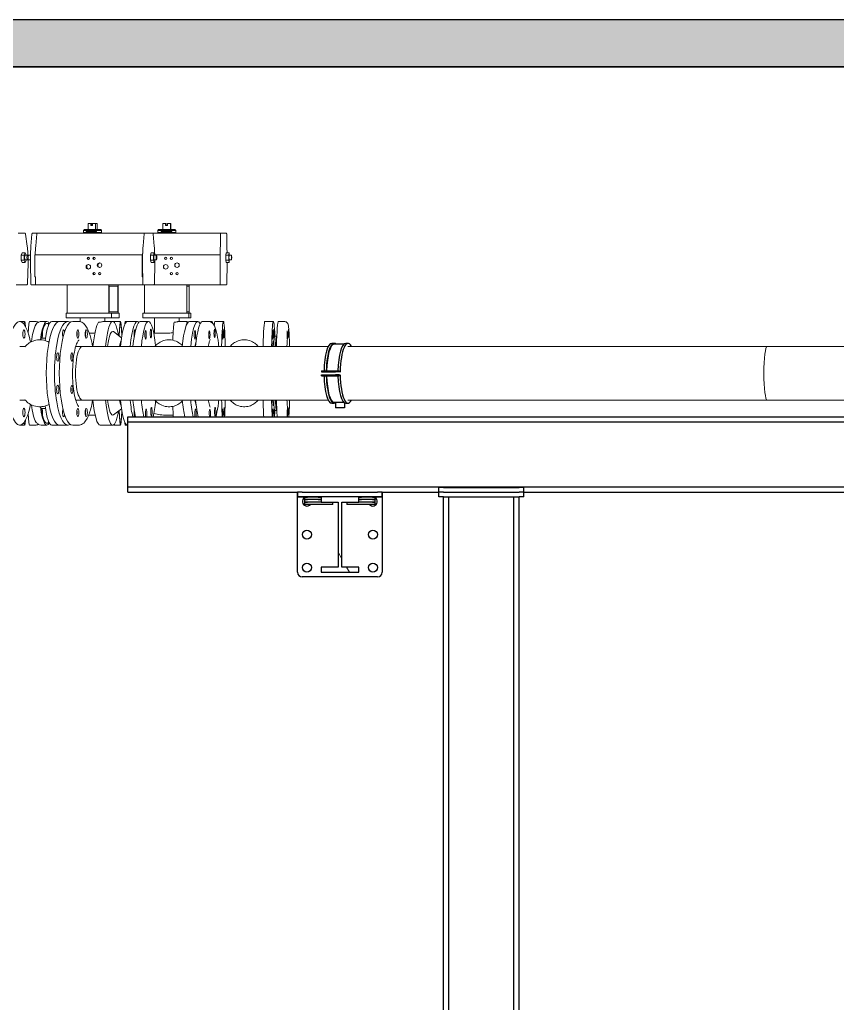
# Model space of a CAD drawing. Header units: millimetres. Extents: x 0 to 157650, y 0 to 89100.
# Drawn here: x 104693 to 109895, y 15171 to 21430 of the extents above; entities that cross this region are included whole.
import ezdxf

# ---------------------------------------------------------------- set-up
doc = ezdxf.new("R2010")
doc.units = ezdxf.units.MM
doc.header["$LTSCALE"] = 150
doc.layers.add('Hatch', color=7, linetype='Continuous', lineweight=18)
doc.layers.add('Visible', color=7, linetype='Continuous', lineweight=25)
doc.layers.add('P_Biomass (BM)', color=150, linetype='Continuous', lineweight=18, true_color=0x007fff)

msp = doc.modelspace()

# ---------------------------------------------------------------- hatches: boundary and pattern name
at = {"layer": 'Hatch'}
h = msp.add_hatch(dxfattribs=at)
h.set_pattern_fill('AR-CONC', color=256, scale=80.749152, angle=135.00021, style=0)
h.set_pattern_definition([(185.0002, (0, 0), (-373.7144, 445.3722), [60.5619, -666.1805]), (130.0002, (0, 0), (-350.2622, -508.7146), [48.4495, -532.9444]), (235.45165, (-31.14, 37.1), (-723.9767, -63.3424), [51.4697, -566.1663]), (181.1844, (-114.2, -114.2), (-514.8703, 703.883), [90.843, -999.271]), (231.63585, (-157.1, -55.5), (-1089.8807, -22.533), [77.2045, -849.25]), (126.1844, (-114.2, -114.2), (-1089.8806, -22.533), [72.674, -799.4166]), (156.0002, (-142.75, -28.55), (-110.9373, 570.7116), [60.5619, -666.1805]), (101.0002, (-142.75, -28.55), (-552.976, -275.1213), [48.4495, -532.9444]), (206.45166, (-152, 19), (-663.9133, 295.5903), [51.4697, -566.1663]), (172.50021, (0, 0), (-197.01904, -183.1343), [0, -526.4845, 0, -541.0193, 0, -534.9631]), (142.5002, (0, 0), (-375.41017, -74.9955), [0, -308.4618, 0, -514.3721, 0, -203.8916]), (102.50021, (127.33, -127.33), (-291.9261, 317.68076), [0, -201.8729, 0, -629.8434, 0, -835.7537]), (92.5002, (184.43, -184.43), (-390.1485, 275.8296), [0, -262.4347, 0, -418.2806, 0, -593.5063])])
h.paths.add_polyline_path([(99486.5, 21130), (125754.6, 21130), (125964.4, 21130), (125974.2, 21130), (125974.2, 21430), (125306.1, 21430), (125189.4, 21430), (100271.3, 21430), (100154.6, 21430), (99486.5, 21430)])
h = msp.add_hatch(dxfattribs=at)
h.set_pattern_fill('ANSI31', color=256, scale=3810, angle=75.00018, style=0)
h.set_pattern_definition([(120.0002, (0, 0), (-412.4439, -238.1263), [])])
h.paths.add_polyline_path([(106718.4, 17947), (106610.4, 17947), (106610.4, 17914), (106850.4, 17914), (106850.4, 17947), (106742.4, 17947), (106742.4, 18361), (106850.4, 18361), (106850.4, 18394), (106610.4, 18394), (106610.4, 18361), (106718.4, 18361)])

# ---------------------------------------------------------------- linework, layer by layer
at = {"layer": 'P_Biomass (BM)'}
for p, q in [((105105.1, 20095), (105099.1, 20089)), ((105105.1, 20095), (105122.3, 20095)), ((105123.1, 20095), (105122.3, 20095)), ((105160.5, 20095), (105123.1, 20095)), ((105144.9, 20132.5), (105128.5, 20132.5)), ((105128.5, 20132.5), (105128.5, 20095)), ((105144.9, 20132.5), (105149.8, 20132.5)), ((105144.9, 20120.5), (105144.9, 20132.5)), ((105144.9, 20120.5), (105156.8, 20120.5)), ((105149.8, 20120.5), (105149.8, 20132.5)), ((105149.8, 20132.5), (105152, 20132.5)), ((105152, 20132.5), (105152, 20120.5)), ((105152, 20132.5), (105156.8, 20132.5)), ((105156.8, 20132.5), (105156.8, 20120.5)), ((105175.9, 20132.5), (105156.8, 20132.5)), ((105177.3, 20095), (105160.5, 20095)), ((105175.9, 20095), (105175.9, 20132.5)), ((105175.9, 20132.5), (105185.2, 20132.5)), ((105177.3, 20095), (105208.6, 20095)), ((105185.2, 20132.5), (105185.2, 20095)), ((105208.6, 20095), (105214.6, 20089)), ((105577.3, 20095), (105571.3, 20089)), ((105577.3, 20095), (105599.5, 20095)), ((105606.3, 20095), (105599.5, 20095)), ((105621.6, 20132.5), (105603.9, 20132.5)), ((105603.9, 20132.5), (105603.9, 20095)), ((105644.2, 20095), (105606.3, 20095)), ((105621.6, 20132.5), (105622.8, 20132.5)), ((105621.6, 20120.5), (105621.6, 20132.5)), ((105621.6, 20120.5), (105633.6, 20120.5)), ((105622.8, 20120.5), (105622.8, 20132.5)), ((105622.8, 20132.5), (105623.4, 20132.5)), ((105623.4, 20132.5), (105623.4, 20120.5)), ((105623.4, 20132.5), (105624.6, 20132.5)), ((105624.6, 20132.5), (105624.6, 20120.5)), ((105633.6, 20132.5), (105633.6, 20120.5)), ((105651.9, 20132.5), (105633.6, 20132.5)), ((105655.1, 20095), (105644.2, 20095)), ((105651.9, 20095), (105651.9, 20132.5)), ((105651.9, 20132.5), (105654.3, 20132.5)), ((105654.3, 20132.5), (105654.3, 20095)), ((105655.1, 20095), (105680.8, 20095)), ((105680.8, 20095), (105686.8, 20089)), ((104723.9, 20072.5), (104683.8, 20072.5)), ((104740.8, 19988.6), (104730.5, 20065.7)), ((104764.5, 19988.3), (104770.9, 20065.4)), ((104802.8, 20072.5), (104777.3, 20072.5)), ((104795, 19990.5), (104801.5, 20067.6)), ((104795, 19990.5), (104801.5, 20067.6)), ((105486, 20072.5), (104802.8, 20072.5)), ((105099.1, 20075.5), (105099.1, 20089)), ((105116.4, 20089), (105099.1, 20089)), ((105214.6, 20075.5), (105099.1, 20075.5)), ((105116.4, 20089), (105117.1, 20089)), ((105116.4, 20081.5), (105116.4, 20089)), ((105117.1, 20081.5), (105116.4, 20081.5)), ((105122.1, 20089), (105117.1, 20089)), ((105122.1, 20081.5), (105117.1, 20081.5)), ((105122.1, 20089), (105159.6, 20089)), ((105159.6, 20081.5), (105122.1, 20081.5)), ((105166.2, 20089), (105159.6, 20089)), ((105166.2, 20081.5), (105159.6, 20081.5)), ((105166.2, 20089), (105182.1, 20089)), ((105182.1, 20081.5), (105166.2, 20081.5)), ((105214.6, 20089), (105182.1, 20089)), ((105182.1, 20089), (105182.1, 20081.5)), ((105214.6, 20075.5), (105214.6, 20089)), ((105484.7, 20067.6), (105478.3, 19990.5)), ((105484.7, 20067.6), (105478.3, 19990.5)), ((105486, 20072.5), (105511.5, 20072.5)), ((105536.4, 20072.5), (105511.5, 20072.5)), ((105971.8, 20072.5), (105536.4, 20072.5)), ((105549.2, 19988.3), (105542.8, 20065.4)), ((105571.3, 20075.5), (105571.3, 20089)), ((105593.9, 20089), (105571.3, 20089)), ((105686.8, 20075.5), (105571.3, 20075.5)), ((105593.9, 20089), (105600.3, 20089)), ((105593.9, 20081.5), (105593.9, 20089)), ((105600.3, 20081.5), (105593.9, 20081.5)), ((105606, 20089), (105600.3, 20089)), ((105606, 20081.5), (105600.3, 20081.5)), ((105606, 20089), (105644, 20089)), ((105644, 20081.5), (105606, 20081.5)), ((105650.1, 20089), (105644, 20089)), ((105650.1, 20081.5), (105644, 20081.5)), ((105650.1, 20089), (105660.4, 20089)), ((105660.4, 20081.5), (105650.1, 20081.5)), ((105686.8, 20089), (105660.4, 20089)), ((105660.4, 20089), (105660.4, 20081.5)), ((105686.8, 20075.5), (105686.8, 20089)), ((105971.5, 20067.6), (105969.9, 19990.5)), ((105971.5, 20067.6), (105969.9, 19990.5)), ((105971.8, 20072.5), (105997.6, 20072.5)), ((106003.9, 20072.5), (105997.6, 20072.5)), ((106011.7, 19987.9), (106010.1, 20065)), ((104702.9, 19931), (104709.6, 19946.1)), ((104702.9, 19900.8), (104702.9, 19931)), ((104702.9, 19931), (104720.8, 19931)), ((104709.6, 19946.1), (104727.6, 19946.1)), ((104727.6, 19946.1), (104720.8, 19931)), ((104720.8, 19931), (104720.8, 19900.8)), ((104734.4, 19931), (104727.6, 19946.1)), ((104727.6, 19930.9), (104743, 19930.9)), ((104734.4, 19930.9), (104734.4, 19931)), ((104749.8, 19930.9), (104761.3, 19930.9)), ((104761.4, 19931.5), (104761.3, 19931)), ((104761.4, 19931), (104761.3, 19931)), ((104761.3, 19931), (104761.3, 19926.1)), ((104788.5, 19926), (104788.5, 19802)), ((104791.9, 19933.4), (104789.4, 19932)), ((104791.9, 19933.4), (105475.2, 19933.4)), ((105471.8, 19926), (105471.8, 19802)), ((105475.2, 19933.4), (105472.7, 19932)), ((105525.6, 19931), (105529.9, 19946.1)), ((105525.6, 19900.8), (105525.6, 19931)), ((105525.6, 19931), (105544, 19931)), ((105529.9, 19946.1), (105548.2, 19946.1)), ((105548.2, 19946.1), (105544, 19931)), ((105544, 19931), (105544, 19900.8)), ((105552.4, 19931), (105548.2, 19946.1)), ((105548.2, 19930.9), (105563.9, 19930.9)), ((105552.3, 19933.4), (105969.1, 19933.4)), ((105552.4, 19930.9), (105552.4, 19931)), ((105968.2, 19926), (105968.2, 19802)), ((105969.1, 19933.4), (105968.4, 19932)), ((106005.7, 19931), (106006.8, 19946.1)), ((106005.7, 19900.8), (106005.7, 19931)), ((106005.7, 19931), (106024.3, 19931)), ((106006.8, 19946.1), (106025.4, 19946.1)), ((106025.4, 19946.1), (106024.3, 19931)), ((106024.3, 19931), (106024.3, 19900.8)), ((106026.4, 19931), (106025.4, 19946.1)), ((106025.4, 19930.9), (106041.2, 19930.9)), ((106026.4, 19930.9), (106026.4, 19931)), ((104709.6, 19885.8), (104702.9, 19900.8)), ((104702.9, 19900.8), (104720.8, 19900.8)), ((104709.6, 19885.8), (104727.6, 19885.8)), ((104720.8, 19900.8), (104727.6, 19885.8)), ((104727.6, 19900.9), (104743, 19900.9)), ((104727.6, 19885.8), (104734.4, 19900.8)), ((104734.4, 19900.8), (104734.4, 19900.9)), ((104743.2, 19751.1), (104746.3, 19880.5)), ((104749.8, 19900.9), (104760.9, 19900.9)), ((104763, 19751.2), (104761.1, 19880.6)), ((105474.8, 19880.1), (105476.8, 19750.7)), ((105529.9, 19885.8), (105525.6, 19900.8)), ((105525.6, 19900.8), (105544, 19900.8)), ((105529.9, 19885.8), (105548.2, 19885.8)), ((105544, 19900.8), (105548.2, 19885.8)), ((105548.2, 19900.9), (105563.9, 19900.9)), ((105548.2, 19885.8), (105552.4, 19900.8)), ((105550.7, 19751.2), (105552.6, 19880.6)), ((105552.4, 19900.8), (105552.4, 19900.9)), ((105969, 19880.1), (105969.5, 19750.7)), ((106006.8, 19885.8), (106005.7, 19900.8)), ((106005.7, 19900.8), (106024.3, 19900.8)), ((106006.8, 19885.8), (106025.4, 19885.8)), ((106012.1, 19751.2), (106012.5, 19880.6)), ((106024.3, 19900.8), (106025.4, 19885.8)), ((106025.4, 19900.9), (106041.2, 19900.9)), ((106025.4, 19885.8), (106026.4, 19900.8)), ((106026.4, 19900.8), (106026.4, 19900.9)), ((104789.4, 19796), (104792, 19794.6)), ((104793.5, 19750.7), (104792.9, 19789.2)), ((104793.5, 19750.7), (104792.9, 19789.2)), ((105472.7, 19796), (105475.3, 19794.6)), ((105476.2, 19789.2), (105476.8, 19750.7)), ((105968.4, 19796), (105969.1, 19794.6)), ((105969.3, 19789.2), (105969.5, 19750.7)), ((104671.3, 19742.5), (104736.4, 19742.5)), ((104794.9, 19742.5), (104769.5, 19742.5)), ((104794.9, 19742.5), (104994.5, 19742.5)), ((104994.5, 19742.5), (104994.5, 19562.5)), ((105260.9, 19742.5), (104994.5, 19742.5)), ((105269.8, 19742.5), (105260.9, 19742.5)), ((105260.9, 19742.5), (105260.9, 19562.5)), ((105262.4, 19571.5), (105262.4, 19733.5)), ((105262.4, 19733.5), (105317.7, 19733.5)), ((105269.8, 19742.5), (105478.2, 19742.5)), ((105317.7, 19733.5), (105317.7, 19571.5)), ((105319.2, 19742.5), (105319.2, 19562.5)), ((105478.2, 19742.5), (105503.7, 19742.5)), ((105486.8, 19742.5), (105486.8, 19562.5)), ((105503.7, 19742.5), (105544.2, 19742.5)), ((105756.6, 19742.5), (105544.2, 19742.5)), ((105758.8, 19742.5), (105756.6, 19742.5)), ((105756.6, 19742.5), (105756.6, 19562.5)), ((105756.9, 19571.5), (105756.9, 19733.5)), ((105756.9, 19733.5), (105771, 19733.5)), ((105758.8, 19742.5), (105969.8, 19742.5)), ((105771, 19733.5), (105771, 19571.5)), ((105771.4, 19742.5), (105771.4, 19562.5)), ((105969.8, 19742.5), (105995.6, 19742.5)), ((105995.6, 19742.5), (106005.9, 19742.5)), ((104994.5, 19562.5), (104988, 19562.5)), ((104988, 19562.5), (104988, 19532.5)), ((104988, 19532.5), (105278.1, 19532.5)), ((105260.9, 19562.5), (104994.5, 19562.5)), ((105078.9, 19532.5), (105078.9, 19508.3)), ((105234.9, 19532.5), (105234.9, 19510)), ((105266.3, 19562.5), (105260.9, 19562.5)), ((105317.7, 19571.5), (105262.4, 19571.5)), ((105278.1, 19562.5), (105266.3, 19562.5)), ((105278.1, 19562.5), (105325.7, 19562.5)), ((105278.1, 19532.5), (105278.1, 19562.5)), ((105278.1, 19532.5), (105325.7, 19532.5)), ((105325.7, 19562.5), (105325.7, 19532.5)), ((105486.8, 19562.5), (105476.2, 19562.5)), ((105476.2, 19562.5), (105476.2, 19532.5)), ((105476.2, 19532.5), (105769.9, 19532.5)), ((105756.6, 19562.5), (105486.8, 19562.5)), ((105551.1, 19532.5), (105551.1, 19435.4)), ((105707.1, 19532.5), (105707.1, 19510)), ((105757.9, 19562.5), (105756.6, 19562.5)), ((105771, 19571.5), (105756.9, 19571.5)), ((105769.9, 19562.5), (105757.9, 19562.5)), ((105769.9, 19562.5), (105782, 19562.5)), ((105769.9, 19532.5), (105769.9, 19562.5)), ((105769.9, 19532.5), (105782, 19532.5)), ((105782, 19562.5), (105782, 19532.5)), ((104724.6, 19510), (104693, 19510)), ((104756.1, 19510), (104793.5, 19510)), ((104866, 19510), (104829, 19510)), ((104947.9, 19510), (104897.1, 19510)), ((104947.9, 19510), (105000.1, 19510)), ((105030.5, 19510), (105066.7, 19510)), ((105284.9, 19510), (105233.8, 19510)), ((105334.6, 19510), (105297.1, 19510)), ((105379.6, 19510), (105366.1, 19510)), ((105441.8, 19510), (105379.6, 19510)), ((105459.6, 19510), (105512.8, 19510)), ((105758.7, 19510), (105707, 19510)), ((105773.4, 19510), (105826.7, 19510)), ((105857.7, 19510), (105854.6, 19510)), ((105857.7, 19510), (105894.7, 19510)), ((105917.6, 19510), (105894.7, 19510)), ((105935.6, 19510), (105989.5, 19510)), ((106253.3, 19510), (106307.3, 19510)), ((106338.7, 19510), (106376.2, 19510)), ((104857.1, 19403.5), (104829.4, 19403.5)), ((105136.1, 19435.4), (105144.2, 19435.4)), ((105340.8, 19406.3), (105290.2, 19445)), ((105551.1, 19435.4), (105625.9, 19435.4)), ((106316.3, 19417), (106326.7, 19417)), ((104693, 19351.5), (104729, 19351.5)), ((105049.7, 19351.5), (105092.8, 19351.5)), ((105049.7, 19351.5), (106657.4, 19351.5)), ((106307.3, 19385.5), (106311.4, 19385.5)), ((106781.8, 19351.5), (109450.2, 19351.5)), ((109450.2, 19351.5), (110315.4, 19351.5)), ((104693, 19008.6), (104729, 19008.6)), ((105049.7, 19008.6), (105092.8, 19008.6)), ((105049.7, 19008.6), (106657.4, 19008.6)), ((106307.3, 18974.5), (106311.4, 18974.5)), ((106781.8, 19008.6), (109450.2, 19008.6)), ((109450.2, 19008.6), (110315.4, 19008.6)), ((104857.1, 18956.5), (104829.4, 18956.5)), ((105173.6, 18913), (105156.9, 18913)), ((105340.8, 18953.8), (105290.2, 18915)), ((105669.8, 18913), (105629.1, 18913)), ((106316.3, 18943), (106326.7, 18943)), ((104724.6, 18850), (104693, 18850)), ((104756.1, 18850), (104793.5, 18850)), ((104866, 18850), (104829, 18850)), ((104947.9, 18850), (104897.1, 18850)), ((104947.9, 18850), (105000.1, 18850)), ((105030.5, 18850), (105066.7, 18850)), ((105284.9, 18850), (105205, 18850)), ((105334.6, 18850), (105297.1, 18850)), ((105379.6, 18850), (105366.1, 18850)), ((105380.4, 18850), (105379.6, 18850))]:
    msp.add_line(p, q, dxfattribs=at)
for centre, start, end in [((105156.9, 19180), 111.67638, 112.00944), ((105629.1, 19180), 106.98581, 107.92233), ((105156.9, 19180), 247.99056, 248.32362), ((105156.9, 19180), 264.69645, 270), ((105629.1, 19180), 252.07767, 270)]:
    msp.add_arc(centre, 267, start, end, dxfattribs=at)
for centre, major_axis, ratio, start_param, end_param in [((104802.8, 20063.5), (0, 9), 0.161803, 0, 1.095421), ((104802.8, 20063.5), (0, 9), 0.161803, 0, 1.095421), ((105486, 20063.5), (0, 9), 0.161803, 0, 1.095421), ((105486, 20063.5), (0, 9), 0.161803, 0, 1.095421), ((105971.8, 20063.5), (0, 9), 0.041196, 0, 1.095421), ((105971.8, 20063.5), (0, 9), 0.041196, 0, 1.095421), ((104823.9, 19898.5), (0, 201), 0.161803, 1.095421, 1.396578), ((104823.9, 19898.5), (0, 201), 0.161803, 1.095421, 1.396578), ((105507.2, 19898.5), (0, -201), 0.161803, 4.237013, 4.804108), ((105507.2, 19898.5), (0, -201), 0.161803, 4.237013, 4.538171), ((105977.2, 19898.5), (0, -201), 0.041196, 4.237013, 4.804108), ((105977.2, 19898.5), (0, -201), 0.041196, 4.237013, 4.538171), ((104727.6, 19915.9), (0, -15), 0.259957, 3.141593, 6.283185), ((104749.8, 19915.9), (0, 15), 0.161803, 0, 3.141593), ((104789.5, 19926), (0, 6), 0.161803, 0.087266, 1.570796), ((105134, 19910.8), (0, -7.5), 0.986823, 3.407041, 6.017737), ((105169.6, 19910.8), (0, -7.5), 0.986823, 3.407041, 6.017737), ((105472.8, 19926), (0, 6), 0.161803, 0.087266, 1.570796), ((105548.2, 19915.9), (0, -15), 0.161803, 3.141593, 6.283185), ((105623.3, 19910.8), (0, -7.5), 0.999151, 3.207611, 6.217167), ((105659.3, 19910.8), (0, -7.5), 0.999151, 3.207611, 6.217167), ((105968.4, 19926), (0, 6), 0.041196, 0.087266, 1.570796), ((106025.4, 19915.9), (0, -15), 0.041196, 3.141593, 6.283185), ((105134, 19857.7), (0, -14.6), 0.986823, 3.276843, 6.147935), ((105205.1, 19867.9), (0, -14.6), 0.986823, 3.276843, 6.147935), ((105623.3, 19857.7), (0, -14.6), 0.999151, 3.175506, 6.249271), ((105695.2, 19867.9), (0, -14.6), 0.999151, 3.175506, 6.249271), ((104789.5, 19802), (0, -6), 0.161803, 4.712389, 6.195919), ((104792, 19788.6), (0, 6), 0.161803, 4.804108, 6.195919), ((105169.6, 19814.8), (0, -7.5), 0.986823, 3.407041, 6.017737), ((105205.1, 19814.8), (0, -7.5), 0.986823, 3.407041, 6.017737), ((105472.8, 19802), (0, -6), 0.161803, 4.712389, 6.195919), ((105475.2, 19788.6), (0, 6), 0.161803, 4.804108, 6.195919), ((105659.3, 19814.8), (0, -7.5), 0.999151, 3.207611, 6.217167), ((105695.2, 19814.8), (0, -7.5), 0.999151, 3.207611, 6.217167), ((105968.4, 19802), (0, -6), 0.041196, 4.712389, 6.195919), ((105969.1, 19788.6), (0, 6), 0.041196, 4.804108, 6.195919), ((104794.9, 19751.5), (0, -9), 0.161803, 4.804108, 6.283185), ((104794.9, 19751.5), (0, -9), 0.161803, 4.804108, 6.283185), ((105478.2, 19751.5), (0, -9), 0.161803, 4.804108, 6.283185), ((105478.2, 19751.5), (0, -9), 0.161803, 4.804108, 6.283185), ((105969.8, 19751.5), (0, -9), 0.041196, 4.804108, 6.283185), ((105969.8, 19751.5), (0, -9), 0.041196, 4.804108, 6.283185), ((104693, 19180), (0, 330), 0.259957, 5.354699, 10.353265), ((104866, 19180), (0, 330), 0.161803, 5.987825, 7.152734), ((105000.1, 19180), (0, 330), 0.259957, 6.104959, 9.603005), ((105334.6, 19180), (0, 330), 0.041196, 5.545897, 7.047612), ((105441.8, 19180), (0, 330), 0.161803, 6.116074, 7.307663), ((105826.7, 19180), (0, 330), 0.161803, 5.987825, 7.307663), ((104724.6, 19180), (0, 330), 0.041196, 5.829882, 6.606934), ((104756.1, 19180), (0, 330), 0.041196, 0, 0.687771), ((104866, 19180), (0, 318), 0.161803, 6.042438, 7.120966), ((104897.1, 19180), (0, 330), 0.161803, 0, 0.889834), ((104947.9, 19180), (0, 330), 0.259957, 0, 3.141593), ((105030.5, 19180), (0, 330), 0.259957, 0, 3.141593), ((105205, 19180), (0, 330), 0.161803, 0.185575, 1.024477), ((105284.9, 19180), (0, 330), 0.161803, 5.531708, 7.307663), ((105334.6, 19180), (0, 318), 0.041196, 5.572117, 7.009963), ((105379.6, 19180), (0, 330), 0.161803, 0, 1.024477), ((105366.1, 19180), (0, 330), 0.041196, 0, 0.347739), ((105459.6, 19180), (0, 330), 0.161803, 0, 1.024477), ((105512.8, 19180), (0, 330), 0.161803, 5.27504, 7.307663), ((105677.8, 19180), (0, 330), 0.041196, 0.185575, 0.879288), ((105773.4, 19180), (0, 330), 0.161803, 0, 1.024477), ((105758.7, 19180), (0, 330), 0.041196, 6.062884, 6.659837), ((105857.7, 19180), (0, 330), 0.161803, 0, 1.024477), ((105854.6, 19180), (0, 330), 0.041196, 0, 0.07781), ((105917.6, 19180), (0, 330), 0.041196, 6.004152, 6.486972), ((105935.6, 19180), (0, 330), 0.041196, 0, 0.398754), ((105989.5, 19180), (0, 330), 0.041196, 5.258708, 7.307663), ((106253.3, 19180), (0, 330), 0.041196, 0, 1.024477), ((106307.3, 19180), (0, 330), 0.041196, 5.513575, 7.307663), ((106338.7, 19180), (0, 330), 0.041196, 0, 1.024477), ((104833.9, 19429.5), (0, -26.2), 0.161803, 5.457659, 6.131218), ((104833.9, 19429.5), (0, -26.2), 0.161803, 0.151967, 2.170178), ((104973.2, 19429.5), (0, 27), 0.259957, 5.290748, 8.722625), ((105000.1, 19180), (0, 330), 0.259957, 5.540989, 5.570094), ((105051.4, 19429.5), (0, 26.2), 0.259957, 4.155752, 5.269026), ((105105.1, 19429.5), (0, 26.2), 0.259957, 4.155752, 5.269026), ((105284.9, 19180), (0, 267), 0.161803, 6.159901, 7.156702), ((105425.1, 19429.5), (0, 27), 0.161803, 5.44948, 8.530871), ((106316.3, 19180), (0, 237), 0.041196, 0, 0.762056), ((106326.7, 19180), (0, 237), 0.041196, 6.049286, 7.045242), ((105092.8, 19180), (0, 171.5), 0.259957, 0, 3.141593), ((105350, 19180), (0, 217.5), 0.161803, 0.361058, 0.662794), ((105826.7, 19180), (0, -205.5), 0.161803, 3.647158, 3.725515), ((105835.5, 19180), (0, -237), 0.161803, 3.689825, 3.903649), ((106307.3, 19180), (0, 205.5), 0.041196, 0, 0.583923), ((109450.2, 19180), (0, -171.5), 0.132252, 3.141593, 6.283185), ((105013.4, 19283.3), (0, 26.2), 0.259957, 4.155752, 5.269026), ((105013.4, 19076.7), (0, 26.2), 0.259957, 4.155752, 5.269026), ((104866, 19180), (0, -330), 0.161803, 5.413637, 6.578546), ((104866, 19180), (0, -318), 0.161803, 5.445405, 6.523932), ((104897.1, 19180), (0, -330), 0.161803, 5.393352, 6.283185), ((105205, 19180), (0, -330), 0.161803, 5.258708, 6.283185), ((105284.9, 19180), (0, -330), 0.161803, 5.258708, 7.034663), ((105284.9, 19180), (0, -267), 0.161803, 5.409669, 6.40647), ((105350, 19180), (0, -217.5), 0.161803, 5.620391, 5.922127), ((105379.6, 19180), (0, -330), 0.161803, 5.258708, 6.283185), ((105441.8, 19180), (0, 330), 0.161803, 2.117115, 2.561412), ((105459.6, 19180), (0, -330), 0.161803, 5.258708, 5.703005), ((105512.8, 19180), (0, -330), 0.161803, 5.258708, 5.703005), ((105512.8, 19180), (0, 330), 0.161803, 3.721773, 4.149738), ((105677.8, 19180), (0, 330), 0.041196, 2.262304, 2.561412), ((105773.4, 19180), (0, -330), 0.161803, 5.258708, 5.703005), ((105826.7, 19180), (0, -330), 0.161803, 5.258708, 5.703005), ((105826.7, 19180), (0, -205.5), 0.161803, 5.699263, 5.77762), ((105835.5, 19180), (0, -237), 0.161803, 5.521129, 5.734953), ((105857.7, 19180), (0, -330), 0.161803, 5.258708, 5.703005), ((105989.5, 19180), (0, -330), 0.041196, 5.258708, 5.703005), ((105989.5, 19180), (0, 330), 0.041196, 3.721773, 4.16607), ((106253.3, 19180), (0, -330), 0.041196, 5.258708, 5.703005), ((106307.3, 19180), (0, -330), 0.041196, 5.258708, 5.703005), ((106307.3, 19180), (0, -205.5), 0.041196, 5.699263, 6.283185), ((106316.3, 19180), (0, -237), 0.041196, 5.521129, 6.283185), ((106326.7, 19180), (0, -237), 0.041196, 5.521129, 6.517085), ((106338.7, 19180), (0, -330), 0.041196, 5.258708, 5.703005), ((104756.1, 19180), (0, -330), 0.041196, 5.595414, 6.283185), ((104833.9, 18930.6), (0, 26.2), 0.161803, 0.151967, 0.825526), ((104833.9, 18930.6), (0, 26.2), 0.161803, 4.113007, 6.131218), ((104973.2, 18930.6), (0, -27), 0.259957, 3.843745, 7.275623), ((105000.1, 19180), (0, 330), 0.259957, 3.854684, 3.883789), ((105051.4, 18930.6), (0, 26.2), 0.259957, 4.155752, 5.269026), ((105105.1, 18930.6), (0, 26.2), 0.259957, 4.155752, 5.269026), ((105334.6, 19180), (0, -330), 0.041196, 5.518758, 7.020474), ((105334.6, 19180), (0, -318), 0.041196, 5.556408, 6.994254), ((105425.1, 18930.6), (0, -27), 0.161803, 4.0355, 6.100872), ((105425.1, 18930.6), (0, -27), 0.161803, 0.182313, 0.833706), ((105497.9, 18926.3), (0, 27), 0.161803, 3.740587, 8.825784), ((105811.7, 18926.3), (0, 27), 0.161803, 3.740587, 8.825784), ((105903.5, 18926.3), (0, 26.2), 0.161803, 3.697351, 8.869019), ((105985.7, 18926.3), (0, 27), 0.041196, 3.740587, 8.825784), ((106303.5, 18926.3), (0, 27), 0.041196, 3.740587, 8.825784), ((106307.3, 19180), (0, 330), 0.041196, 3.721773, 3.911203), ((106396.4, 18926.3), (0, 26.2), 0.041196, 3.697351, 8.869019), ((104724.6, 19180), (0, -330), 0.041196, 5.959437, 6.736489), ((105366.1, 19180), (0, -330), 0.041196, 5.935446, 6.283185)]:
    msp.add_ellipse(centre, major_axis=major_axis, ratio=ratio, start_param=start_param, end_param=end_param, dxfattribs=at)
for centre, major_axis, ratio in [((104743, 19915.9), (0, 15), 0.259957), ((105130.2, 19910.8), (0, 7.5), 0.986823), ((105165.7, 19910.8), (0, 7.5), 0.986823), ((105563.9, 19915.9), (0, 15), 0.161803), ((105622.3, 19910.8), (0, 7.5), 0.999151), ((105658.3, 19910.8), (0, 7.5), 0.999151), ((106041.2, 19915.9), (0, 15), 0.041196), ((105130.2, 19857.7), (0, 14.6), 0.986823), ((105201.2, 19867.9), (0, 14.6), 0.986823), ((105622.3, 19857.7), (0, 14.6), 0.999151), ((105694.2, 19867.9), (0, 14.6), 0.999151), ((105165.7, 19814.8), (0, 7.5), 0.986823), ((105201.2, 19814.8), (0, 7.5), 0.986823), ((105658.3, 19814.8), (0, 7.5), 0.999151), ((105694.2, 19814.8), (0, 7.5), 0.999151), ((104719.9, 19429.5), (0, -27), 0.259957), ((105063, 19429.5), (0, 26.2), 0.259957), ((105116.7, 19429.5), (0, 26.2), 0.259957), ((105494.4, 19424.7), (0, -27), 0.161803), ((105527.8, 19433.7), (0, -27), 0.161803), ((105808.2, 19424.7), (0, -27), 0.161803), ((105900, 19424.7), (0, 26.2), 0.161803), ((105933.4, 19433.7), (0, 26.2), 0.161803), ((105984.8, 19424.7), (0, -27), 0.041196), ((105993.3, 19433.7), (0, -27), 0.041196), ((106302.6, 19424.7), (0, -27), 0.041196), ((106311.1, 19433.7), (0, -27), 0.041196), ((106395.5, 19424.7), (0, 26.2), 0.041196), ((106404, 19433.7), (0, 26.2), 0.041196), ((104935.2, 19283.3), (0, 27), 0.259957), ((105025, 19283.3), (0, 26.2), 0.259957), ((104935.2, 19076.7), (0, 27), 0.259957), ((105025, 19076.7), (0, -26.2), 0.259957), ((104719.9, 18930.6), (0, 27), 0.259957), ((105063, 18930.6), (0, -26.2), 0.259957), ((105116.7, 18930.6), (0, -26.2), 0.259957), ((105531.3, 18935.3), (0, 27), 0.161803), ((105936.9, 18935.3), (0, -26.2), 0.161803), ((105994.2, 18935.3), (0, 27), 0.041196), ((106312, 18935.3), (0, 27), 0.041196), ((106404.9, 18935.3), (0, -26.2), 0.041196)]:
    msp.add_ellipse(centre, major_axis=major_axis, ratio=ratio, dxfattribs=at)
for points in [[(105122.3, 20095), (105120.3, 20093), (105118.3, 20091), (105116.4, 20089)], [(105177.3, 20095), (105178.9, 20093), (105180.5, 20091), (105182.1, 20089)], [(105599.5, 20095), (105597.6, 20093), (105595.7, 20091), (105593.9, 20089)], [(105655.1, 20095), (105656.9, 20093), (105658.6, 20091), (105660.4, 20089)], [(105552.6, 19880.6), (105552.7, 19887.3), (105552.8, 19894.1), (105552.8, 19900.9)], [(106012.5, 19880.6), (106012.6, 19882.3), (106012.6, 19884.1), (106012.6, 19885.8)], [(104857.1, 19403.5), (104857.3, 19403.5), (104857.6, 19403.5), (104857.8, 19403.5)], [(104857.8, 18956.5), (104857.6, 18956.5), (104857.3, 18956.5), (104857.1, 18956.5)], [(105297.1, 18850), (105294.4, 18850), (105291.8, 18850.5), (105289.5, 18851.2)]]:
    msp.add_open_spline(points, degree=3, dxfattribs=at)
for points, knots in [([(104730.5, 20065.7), (104730.5, 20066), (104730.4, 20066.4), (104730.3, 20067.1), (104730.2, 20067.4), (104729.9, 20068.2), (104729.7, 20068.6), (104729.2, 20069.7), (104728.8, 20070.3), (104727.4, 20071.4), (104726.7, 20071.9), (104725.2, 20072.4), (104724.5, 20072.5), (104723.9, 20072.5)], [0.475376, 0.475376, 0.475376, 0.475376, 0.69446, 0.69446, 0.913544, 0.913544, 1.132628, 1.132628, 1.351712, 1.351712, 1.487795, 1.487795, 1.570796, 1.570796, 1.570796, 1.570796]), ([(104770.9, 20065.4), (104770.9, 20065.7), (104770.9, 20066), (104771, 20066.5), (104771.1, 20066.8), (104771.2, 20067.4), (104771.3, 20067.8), (104771.6, 20068.6), (104771.7, 20069.1), (104772.5, 20070.2), (104772.8, 20070.5), (104773.3, 20071.1), (104773.6, 20071.3), (104774.5, 20071.9), (104775.2, 20072.2), (104776.5, 20072.5), (104776.9, 20072.5), (104777.3, 20072.5)], [3.616968, 3.616968, 3.616968, 3.616968, 3.836052, 3.836052, 4.055137, 4.055137, 4.274221, 4.274221, 4.493305, 4.493305, 4.559852, 4.559852, 4.607163, 4.607163, 4.680011, 4.680011, 4.712389, 4.712389, 4.712389, 4.712389]), ([(105542.8, 20065.4), (105542.8, 20065.7), (105542.8, 20066), (105542.7, 20066.5), (105542.6, 20066.8), (105542.5, 20067.4), (105542.4, 20067.8), (105542.1, 20068.6), (105542, 20069.1), (105541.2, 20070.2), (105540.9, 20070.5), (105540.4, 20071.1), (105540.1, 20071.3), (105539.2, 20071.9), (105538.5, 20072.2), (105537.2, 20072.5), (105536.8, 20072.5), (105536.4, 20072.5)], [0.475376, 0.475376, 0.475376, 0.475376, 0.69446, 0.69446, 0.913544, 0.913544, 1.132628, 1.132628, 1.351712, 1.351712, 1.418259, 1.418259, 1.46557, 1.46557, 1.538418, 1.538418, 1.570796, 1.570796, 1.570796, 1.570796]), ([(106010.1, 20065), (106010.1, 20065.2), (106010, 20065.4), (106010, 20065.8), (106010, 20066), (106010, 20066.4), (106010, 20066.6), (106010, 20067), (106009.9, 20067.1), (106009.8, 20067.7), (106009.8, 20068), (106009.5, 20068.9), (106009.4, 20069.2), (106008.9, 20069.9), (106008.7, 20070.2), (106008.1, 20070.9), (106007.8, 20071.1), (106007, 20071.7), (106006.2, 20072.1), (106004.9, 20072.5), (106004.4, 20072.5), (106003.9, 20072.5)], [0.475376, 0.475376, 0.475376, 0.475376, 0.69446, 0.69446, 0.913544, 0.913544, 1.132628, 1.132628, 1.351712, 1.351712, 1.461615, 1.461615, 1.503201, 1.503201, 1.526867, 1.526867, 1.540889, 1.540889, 1.560995, 1.560995, 1.570796, 1.570796, 1.570796, 1.570796]), ([(104746, 19925.1), (104745.8, 19932.5), (104745.4, 19939.7), (104744.5, 19954.1), (104743.9, 19961.2), (104742.5, 19975.1), (104741.7, 19981.9), (104740.8, 19988.6)], [6.4190277, 6.4190277, 6.4190277, 6.4190277, 6.5317231, 6.5317231, 6.645142, 6.645142, 6.7585609, 6.7585609, 6.7585609, 6.7585609]), ([(104761.1, 19880.6), (104761, 19887.9), (104760.9, 19895.4), (104761, 19910.2), (104761.1, 19917.6), (104761.4, 19932.3), (104761.6, 19939.5), (104762.2, 19953.9), (104762.6, 19961), (104763.4, 19974.9), (104763.9, 19981.7), (104764.5, 19988.3)], [3.0498737, 3.0498737, 3.0498737, 3.0498737, 3.1632926, 3.1632926, 3.2767115, 3.2767115, 3.3901304, 3.3901304, 3.5035493, 3.5035493, 3.6169682, 3.6169682, 3.6169682, 3.6169682]), ([(105552.3, 19931.5), (105552.2, 19936.6), (105552, 19941.7), (105551.5, 19953.9), (105551.1, 19961), (105550.3, 19974.9), (105549.8, 19981.7), (105549.2, 19988.3)], [6.4521386, 6.4521386, 6.4521386, 6.4521386, 6.5317231, 6.5317231, 6.645142, 6.645142, 6.7585609, 6.7585609, 6.7585609, 6.7585609]), ([(106012.3, 19946.1), (106012.3, 19946.2), (106012.3, 19946.4), (106012.3, 19953.7), (106012.2, 19960.8), (106012, 19974.6), (106011.8, 19981.3), (106011.7, 19987.9)], [6.5291219, 6.5291219, 6.5291219, 6.5291219, 6.5317231, 6.5317231, 6.645142, 6.645142, 6.7585609, 6.7585609, 6.7585609, 6.7585609]), ([(104746.3, 19880.5), (104746.5, 19887.9), (104746.5, 19895.4), (104746.5, 19904.9), (104746.5, 19907), (104746.4, 19909.1)], [6.1914663, 6.1914663, 6.1914663, 6.1914663, 6.3048852, 6.3048852, 6.3370112, 6.3370112, 6.3370112, 6.3370112]), ([(104736.4, 19742.5), (104737.1, 19742.5), (104737.8, 19742.6), (104739, 19743), (104739.5, 19743.3), (104740.5, 19744), (104740.9, 19744.4), (104741.6, 19745.3), (104741.9, 19745.7), (104742.5, 19746.8), (104742.6, 19747.3), (104742.9, 19748.3), (104743, 19748.7), (104743.1, 19749.6), (104743.2, 19750.1), (104743.2, 19750.7), (104743.2, 19750.9), (104743.2, 19751.1)], [4.712389, 4.712389, 4.712389, 4.712389, 4.796186, 4.796186, 4.887975, 4.887975, 5.006012, 5.006012, 5.179925, 5.179925, 5.47574, 5.47574, 5.771556, 5.771556, 6.067371, 6.067371, 6.191466, 6.191466, 6.191466, 6.191466]), ([(104769.5, 19742.5), (104768.8, 19742.5), (104768.2, 19742.6), (104767, 19743), (104766.5, 19743.3), (104765.5, 19743.9), (104765.2, 19744.3), (104764.4, 19745.1), (104764.2, 19745.5), (104763.8, 19746.4), (104763.6, 19746.7), (104763.4, 19747.6), (104763.3, 19748), (104763.2, 19748.8), (104763.1, 19749.2), (104763, 19749.9), (104763, 19750.3), (104763, 19750.8), (104763, 19751), (104763, 19751.2)], [1.570796, 1.570796, 1.570796, 1.570796, 1.622734, 1.622734, 1.679837, 1.679837, 1.754193, 1.754193, 1.865919, 1.865919, 2.046626, 2.046626, 2.342441, 2.342441, 2.638257, 2.638257, 2.934072, 2.934072, 3.049874, 3.049874, 3.049874, 3.049874]), ([(105544.2, 19742.5), (105544.9, 19742.5), (105545.5, 19742.6), (105546.7, 19743), (105547.2, 19743.3), (105548.2, 19743.9), (105548.5, 19744.3), (105549.3, 19745.1), (105549.5, 19745.5), (105549.9, 19746.4), (105550.1, 19746.7), (105550.3, 19747.6), (105550.4, 19748), (105550.5, 19748.8), (105550.6, 19749.2), (105550.7, 19749.9), (105550.7, 19750.3), (105550.7, 19750.8), (105550.7, 19751), (105550.7, 19751.2)], [4.712389, 4.712389, 4.712389, 4.712389, 4.764326, 4.764326, 4.82143, 4.82143, 4.895785, 4.895785, 5.007512, 5.007512, 5.188219, 5.188219, 5.484034, 5.484034, 5.77985, 5.77985, 6.075665, 6.075665, 6.191466, 6.191466, 6.191466, 6.191466]), ([(106005.9, 19742.5), (106006.6, 19742.5), (106007.2, 19742.6), (106008.4, 19743), (106008.9, 19743.3), (106009.8, 19743.9), (106010.2, 19744.3), (106010.9, 19745), (106011.1, 19745.4), (106011.5, 19746.2), (106011.6, 19746.5), (106011.8, 19747.2), (106011.8, 19747.4), (106011.9, 19747.7), (106011.9, 19747.9), (106012, 19748.2), (106012, 19748.4), (106012, 19748.9), (106012, 19749.1), (106012, 19749.7), (106012, 19749.9), (106012.1, 19750.5), (106012.1, 19750.9), (106012.1, 19751.2), (106012.1, 19751.2), (106012.1, 19751.2)], [4.712389, 4.712389, 4.712389, 4.712389, 4.725575, 4.725575, 4.740108, 4.740108, 4.75924, 4.75924, 4.789298, 4.789298, 4.845498, 4.845498, 4.93834, 4.93834, 5.051133, 5.051133, 5.292217, 5.292217, 5.588032, 5.588032, 5.883848, 5.883848, 6.179663, 6.179663, 6.191466, 6.191466, 6.191466, 6.191466]), ([(104767.4, 19380.7), (104770.5, 19403.7), (104774.2, 19424.2), (104783.7, 19462.7), (104789, 19478.9), (104801.2, 19496.2), (104804.6, 19500.2), (104814.6, 19507.2), (104821.5, 19510), (104829, 19510)], [3.0573837, 3.0573837, 3.0573837, 3.0573837, 3.3452989, 3.3452989, 3.7007778, 3.7007778, 3.8138843, 3.8138843, 3.9269908, 3.9269908, 3.9269908, 3.9269908]), ([(104809.8, 19503.9), (104808.8, 19504.7), (104807.7, 19505.6), (104803.9, 19507.9), (104800.9, 19509.2), (104796.1, 19509.9), (104794.8, 19510), (104793.5, 19510)], [3.10548497, 3.10548497, 3.10548497, 3.10548497, 3.11680438, 3.11680438, 3.1351108, 3.1351108, 3.14159265, 3.14159265, 3.14159265, 3.14159265]), ([(105156.9, 19351.5), (105152.7, 19376.6), (105147.4, 19399.6), (105133.9, 19444.2), (105125.3, 19464.3), (105108.9, 19488.2), (105102.6, 19495.2), (105086.9, 19506.2), (105077, 19510), (105066.7, 19510)], [2.9351556, 2.9351556, 2.9351556, 2.9351556, 3.2203286, 3.2203286, 3.5667026, 3.5667026, 3.7468467, 3.7468467, 3.9269908, 3.9269908, 3.9269908, 3.9269908]), ([(105233.8, 19510), (105233, 19510), (105231.7, 19509.9), (105228.1, 19509.4), (105225.8, 19509.1), (105220.4, 19508.2), (105217.2, 19507.7), (105210.1, 19506.6), (105206.3, 19506), (105200.1, 19505), (105197.6, 19504.7), (105195.1, 19504.4)], [11.800853, 11.800853, 11.800853, 11.800853, 12.292528, 12.292528, 12.784203, 12.784203, 13.275878, 13.275878, 13.767552, 13.767552, 14.051289, 14.051289, 14.051289, 14.051289]), ([(105289.5, 19508.8), (105290.7, 19509.2), (105292, 19509.5), (105294.6, 19509.9), (105295.8, 19510), (105297.1, 19510)], [3.91349468, 3.91349468, 3.91349468, 3.91349468, 3.92050896, 3.92050896, 3.92699082, 3.92699082, 3.92699082, 3.92699082]), ([(105707, 19510), (105706.8, 19510), (105706.1, 19509.9), (105703.7, 19509.4), (105702, 19509.1), (105697.6, 19508.2), (105695, 19507.7), (105688.9, 19506.6), (105685.5, 19506), (105679.9, 19505), (105677.6, 19504.7), (105675.3, 19504.4)], [11.800853, 11.800853, 11.800853, 11.800853, 12.292528, 12.292528, 12.784203, 12.784203, 13.275878, 13.275878, 13.767552, 13.767552, 14.051289, 14.051289, 14.051289, 14.051289]), ([(105959.9, 19351.5), (105959.2, 19357.9), (105958.5, 19364.2), (105954.3, 19397.6), (105950.1, 19421.6), (105940, 19462.7), (105934.7, 19478.9), (105922.5, 19496.2), (105919.1, 19500.2), (105909.2, 19507.2), (105902.2, 19510), (105894.7, 19510)], [6.0390229, 6.0390229, 6.0390229, 6.0390229, 6.112946, 6.112946, 6.4434358, 6.4434358, 6.7989147, 6.7989147, 6.9120212, 6.9120212, 7.0251277, 7.0251277, 7.0251277, 7.0251277]), ([(106410.7, 19351.5), (106410.3, 19365.3), (106409.8, 19378.5), (106408.4, 19414.9), (106407.3, 19435.5), (106404.8, 19468.4), (106403.9, 19479), (106400.8, 19490.7), (106400.2, 19492.9), (106397.7, 19497.5), (106397, 19498.8), (106394.4, 19502.2), (106392.4, 19504.4), (106386.6, 19507.9), (106383.5, 19509.2), (106378.8, 19509.9), (106377.5, 19510), (106376.2, 19510)], [6.0464517, 6.0464517, 6.0464517, 6.0464517, 6.2094626, 6.2094626, 6.5333956, 6.5333956, 6.8712662, 6.8712662, 6.9481969, 6.9481969, 6.9725757, 6.9725757, 7.0003394, 7.0003394, 7.0186459, 7.0186459, 7.0251277, 7.0251277, 7.0251277, 7.0251277]), ([(105171.4, 19436.8), (105167.4, 19436.4), (105163.4, 19436), (105154.2, 19435.5), (105149.1, 19435.4), (105144.2, 19435.4)], [-0.8786047, -0.8786047, -0.8786047, -0.8786047, -0.4928747, -0.4928747, 0, 0, 0, 0]), ([(105669.4, 19439), (105665.2, 19438.3), (105660.7, 19437.7), (105651.1, 19436.6), (105646.1, 19436.1), (105635.9, 19435.5), (105630.8, 19435.4), (105625.9, 19435.4)], [-1.456682, -1.456682, -1.456682, -1.456682, -0.985749, -0.985749, -0.492875, -0.492875, 0, 0, 0, 0]), ([(106397.9, 19406.6), (106397.9, 19406.6), (106397.8, 19405.9), (106397.1, 19402.3), (106396.5, 19397.4), (106395.2, 19381.9), (106394.4, 19369.4), (106393.7, 19353.4), (106393.6, 19352.4), (106393.6, 19351.5)], [0.898689, 0.898689, 0.898689, 0.898689, 0.9797414, 0.9797414, 1.1808498, 1.1808498, 1.4721715, 1.4721715, 1.4906945, 1.4906945, 1.4906945, 1.4906945]), ([(104726.1, 19349), (104726.1, 19349.1), (104726.2, 19349.1), (104727, 19349.7), (104727.6, 19350.1), (104728.4, 19350.8), (104728.5, 19351), (104728.5, 19351)], [2.5248314, 2.5248314, 2.5248314, 2.5248314, 2.5270064, 2.5270064, 2.5839436, 2.5839436, 2.6408809, 2.6408809, 2.6408809, 2.6408809]), ([(104879.2, 19377.7), (104869.9, 19382.9), (104858.7, 19387.5), (104833.4, 19393), (104819.3, 19393.8), (104792.9, 19390.5), (104780.8, 19386.8), (104758.4, 19376.7), (104748.9, 19370), (104736.3, 19359.3), (104732.1, 19355), (104728.5, 19351)], [2.2125403, 2.2125403, 2.2125403, 2.2125403, 2.2992572, 2.2992572, 2.3879293, 2.3879293, 2.4740597, 2.4740597, 2.5745908, 2.5745908, 2.6408809, 2.6408809, 2.6408809, 2.6408809]), ([(105069.6, 19392.1), (105069.6, 19392.1), (105068.4, 19391.3), (105064.4, 19386.4), (105061.1, 19381.1), (105053.9, 19365.1), (105049.9, 19353.4), (105042.5, 19324.3), (105039, 19306.3), (105033.5, 19266.1), (105031.5, 19243.7), (105029.3, 19197.3), (105029.2, 19173.1), (105030.8, 19126), (105032.6, 19102.9), (105037.9, 19060.5), (105041.3, 19041.2), (105049.2, 19008.7), (105053.7, 18995.4), (105062, 18977.1), (105066, 18971.4), (105069.1, 18968.3), (105069.6, 18967.9), (105069.6, 18967.9)], [4.078681, 4.078681, 4.078681, 4.078681, 4.233923, 4.233923, 4.453181, 4.453181, 4.717893, 4.717893, 5.012404, 5.012404, 5.319538, 5.319538, 5.631049, 5.631049, 5.942812, 5.942812, 6.250861, 6.250861, 6.547135, 6.547135, 6.811046, 6.811046, 6.916894, 6.916894, 6.916894, 6.916894]), ([(105552.8, 19351.5), (105553.7, 19352.1), (105554.5, 19352.7), (105556.1, 19354.1), (105556.9, 19354.9), (105557.5, 19355.5)], [5.56797381, 5.56797381, 5.56797381, 5.56797381, 5.59185181, 5.59185181, 5.62623191, 5.62623191, 5.62623191, 5.62623191]), ([(105728.2, 19356), (105722.7, 19361.9), (105715.6, 19368.4), (105695.7, 19381.1), (105682.6, 19387.2), (105655, 19393.1), (105641.5, 19393.7), (105616.4, 19390.6), (105604.9, 19387), (105583.8, 19377.5), (105574.9, 19371.3), (105563.9, 19362), (105560.5, 19358.7), (105557.5, 19355.5)], [5.2844688, 5.2844688, 5.2844688, 5.2844688, 5.3511911, 5.3511911, 5.4199513, 5.4199513, 5.474471, 5.474471, 5.5275109, 5.5275109, 5.5898569, 5.5898569, 5.6262319, 5.6262319, 5.6262319, 5.6262319]), ([(105905.9, 19395.9), (105905.9, 19395.9), (105905.9, 19395.8), (105905.4, 19395.1), (105904.2, 19392.9), (105900.8, 19384.6), (105898.5, 19377.1), (105895.2, 19362.7), (105894.1, 19357.3), (105893, 19351.5)], [0.9423853, 0.9423853, 0.9423853, 0.9423853, 0.9705345, 0.9705345, 1.1235525, 1.1235525, 1.3518488, 1.3518488, 1.4703846, 1.4703846, 1.4703846, 1.4703846]), ([(106031.4, 19351.5), (106033.2, 19352.6), (106034.7, 19353.7), (106037.4, 19355.9), (106038.5, 19357), (106039.4, 19358)], [2.33859255, 2.33859255, 2.33859255, 2.33859255, 2.34716106, 2.34716106, 2.35576665, 2.35576665, 2.35576665, 2.35576665]), ([(106203.4, 19358), (106198.2, 19363.5), (106191.3, 19369.7), (106172, 19381.7), (106159.4, 19387.5), (106132.8, 19393.1), (106119.7, 19393.7), (106095.3, 19390.6), (106084.2, 19387.2), (106063.8, 19378), (106055.3, 19372.1), (106045.1, 19363.6), (106042.1, 19360.7), (106039.4, 19358)], [2.26971083, 2.26971083, 2.26971083, 2.26971083, 2.28692199, 2.28692199, 2.30413315, 2.30413315, 2.31789835, 2.31789835, 2.3312961, 2.3312961, 2.34715206, 2.34715206, 2.35576665, 2.35576665, 2.35576665, 2.35576665]), ([(106203.4, 19358), (106204.4, 19357), (106205.5, 19355.9), (106208.1, 19353.7), (106209.6, 19352.6), (106211.4, 19351.5)], [2.26971083, 2.26971083, 2.26971083, 2.26971083, 2.27831641, 2.27831641, 2.28688493, 2.28688493, 2.28688493, 2.28688493]), ([(106328.3, 19391.3), (106327.8, 19390.2), (106327.4, 19389.4), (106326.2, 19386.2), (106325.9, 19384.5), (106324.2, 19376.3), (106323.5, 19368.6), (106322.5, 19355.8), (106322.4, 19353.7), (106322.2, 19351.5)], [0.8235597, 0.8235597, 0.8235597, 0.8235597, 0.8521134, 0.8521134, 0.942209, 0.942209, 1.2563682, 1.2563682, 1.3153368, 1.3153368, 1.3153368, 1.3153368]), ([(104728.5, 19009.1), (104728.5, 19009.1), (104728.4, 19009.2), (104727.6, 19009.9), (104727, 19010.4), (104726.2, 19011), (104726.1, 19011), (104726.1, 19011)], [5.2131007, 5.2131007, 5.2131007, 5.2131007, 5.270038, 5.270038, 5.3269753, 5.3269753, 5.3291502, 5.3291502, 5.3291502, 5.3291502]), ([(104728.5, 19009.1), (104734.7, 19002.1), (104742.6, 18994.5), (104764.3, 18980.2), (104778.3, 18973.4), (104807.5, 18967), (104821.6, 18966.3), (104848, 18969.5), (104860.1, 18973.2), (104873.5, 18979.3), (104876.5, 18980.8), (104879.2, 18982.3)], [5.2131007, 5.2131007, 5.2131007, 5.2131007, 5.3269753, 5.3269753, 5.4408499, 5.4408499, 5.5295219, 5.5295219, 5.6156523, 5.6156523, 5.6414413, 5.6414413, 5.6414413, 5.6414413]), ([(104829, 18850), (104822.7, 18850), (104816.8, 18852), (104806, 18858.3), (104801.9, 18862.9), (104789.5, 18880.3), (104784.3, 18895.7), (104774.6, 18933.8), (104770.7, 18955.1), (104767.4, 18979.4)], [0.7853982, 0.7853982, 0.7853982, 0.7853982, 0.8798774, 0.8798774, 1.0075543, 1.0075543, 1.3526662, 1.3526662, 1.6550053, 1.6550053, 1.6550053, 1.6550053]), ([(105066.7, 18850), (105076.2, 18850), (105085.3, 18853.2), (105103.4, 18864.8), (105111.3, 18874.4), (105129.5, 18904.2), (105138.4, 18927.9), (105150.1, 18972.5), (105153.8, 18989.9), (105156.9, 19008.6)], [0.7853982, 0.7853982, 0.7853982, 0.7853982, 0.9508463, 0.9508463, 1.1871793, 1.1871793, 1.5660406, 1.5660406, 1.7772334, 1.7772334, 1.7772334, 1.7772334]), ([(105557.5, 19004.5), (105556.9, 19005.2), (105556.1, 19005.9), (105554.5, 19007.3), (105553.7, 19007.9), (105552.8, 19008.6)], [2.14083821, 2.14083821, 2.14083821, 2.14083821, 2.17521832, 2.17521832, 2.19909632, 2.19909632, 2.19909632, 2.19909632]), ([(105557.5, 19004.5), (105563.1, 18998.5), (105570.4, 18991.8), (105590.5, 18979), (105603.6, 18972.8), (105631.2, 18967), (105644.7, 18966.3), (105669.8, 18969.4), (105681.3, 18973), (105702.4, 18982.5), (105711.3, 18988.7), (105722.1, 18997.8), (105725.4, 19001), (105728.2, 19004)], [2.1408382, 2.1408382, 2.1408382, 2.1408382, 2.2095984, 2.2095984, 2.2783586, 2.2783586, 2.3328784, 2.3328784, 2.3859182, 2.3859182, 2.4482642, 2.4482642, 2.4826013, 2.4826013, 2.4826013, 2.4826013]), ([(105893, 19008.6), (105893.3, 19006.7), (105893.7, 19004.8), (105896.7, 18989.3), (105899.8, 18978.3), (105903.5, 18968.7), (105904.4, 18966.7), (105905.6, 18964.6), (105905.9, 18964.2), (105905.9, 18964.2)], [3.1550928, 3.1550928, 3.1550928, 3.1550928, 3.1932752, 3.1932752, 3.4866543, 3.4866543, 3.6036965, 3.6036965, 3.6830922, 3.6830922, 3.6830922, 3.6830922]), ([(105941.3, 18904), (105942.4, 18907.8), (105943.5, 18911.8), (105950, 18937.1), (105954.5, 18963.1), (105958.7, 18998.1), (105959.3, 19003.3), (105959.9, 19008.6)], [4.3795382, 4.3795382, 4.3795382, 4.3795382, 4.4508031, 4.4508031, 4.8087677, 4.8087677, 4.8696399, 4.8696399, 4.8696399, 4.8696399]), ([(106039.4, 19002.1), (106038.5, 19003.1), (106037.4, 19004.1), (106034.7, 19006.3), (106033.2, 19007.5), (106031.4, 19008.6)], [5.41130348, 5.41130348, 5.41130348, 5.41130348, 5.41990906, 5.41990906, 5.42847758, 5.42847758, 5.42847758, 5.42847758]), ([(106039.4, 19002.1), (106044.7, 18996.6), (106051.6, 18990.4), (106070.8, 18978.3), (106083.4, 18972.5), (106110.1, 18966.9), (106123.2, 18966.4), (106147.5, 18969.4), (106158.7, 18972.8), (106179, 18982), (106187.6, 18987.9), (106197.8, 18996.4), (106200.8, 18999.3), (106203.4, 19002.1)], [5.41130348, 5.41130348, 5.41130348, 5.41130348, 5.42851464, 5.42851464, 5.44572581, 5.44572581, 5.459491, 5.459491, 5.47288875, 5.47288875, 5.48874471, 5.48874471, 5.4973593, 5.4973593, 5.4973593, 5.4973593]), ([(106211.4, 19008.6), (106209.6, 19007.5), (106208.1, 19006.3), (106205.5, 19004.1), (106204.4, 19003.1), (106203.4, 19002.1)], [5.4801852, 5.4801852, 5.4801852, 5.4801852, 5.48875372, 5.48875372, 5.4973593, 5.4973593, 5.4973593, 5.4973593]), ([(106322.2, 19008.6), (106322.8, 19000), (106323.4, 18992.8), (106324.5, 18982.7), (106325, 18979.2), (106326.3, 18973.9), (106326.6, 18972.2), (106328.1, 18969.1), (106328.2, 18968.9), (106328.3, 18968.7)], [3.3101406, 3.3101406, 3.3101406, 3.3101406, 3.538809, 3.538809, 3.711172, 3.711172, 3.7973535, 3.7973535, 3.8019178, 3.8019178, 3.8019178, 3.8019178]), ([(106393.6, 19008.6), (106394.1, 18996), (106394.8, 18985.1), (106396.2, 18965.2), (106397.2, 18957), (106397.8, 18953.8), (106397.9, 18953.5), (106397.9, 18953.5)], [3.134783, 3.134783, 3.134783, 3.134783, 3.3728728, 3.3728728, 3.6739304, 3.6739304, 3.7267885, 3.7267885, 3.7267885, 3.7267885]), ([(106405.7, 18904), (106406.7, 18915.9), (106407.6, 18930.6), (106409.3, 18965.5), (106410, 18986.1), (106410.7, 19008.6)], [4.3448175, 4.3448175, 4.3448175, 4.3448175, 4.5978157, 4.5978157, 4.8622111, 4.8622111, 4.8622111, 4.8622111]), ([(104793.5, 18850), (104796.5, 18850), (104799.4, 18850.6), (104804.6, 18852.4), (104806.7, 18853.7), (104808.9, 18855.4), (104809.4, 18855.8), (104809.8, 18856.2)], [0, 0, 0, 0, 0.01482044, 0.01482044, 0.03106979, 0.03106979, 0.03610768, 0.03610768, 0.03610768, 0.03610768])]:
    msp.add_open_spline(points, degree=3, knots=knots, dxfattribs=at)
at = {"layer": 'Visible', "color": 9, "true_color": 0xc0c0c0}
for p, q in [((125974.2, 21430), (99486.5, 21430)), ((121550.4, 21430), (103910.4, 21430)), ((99486.5, 21130), (125974.2, 21130)), ((122255.4, 21130), (103205.4, 21130))]:
    msp.add_line(p, q, dxfattribs=at)
at = {"layer": 'Visible'}
for p, q in [((106693.4, 19370.5), (106678.9, 19370.5)), ((106755, 19364.5), (106693.4, 19364.5)), ((106781.8, 19370.5), (106767.3, 19370.5)), ((106614.4, 19196.5), (106614.4, 19189)), ((106614.4, 19196.5), (106702.8, 19196.5)), ((106614.4, 19189), (106702.8, 19189)), ((106614.4, 19163.5), (106614.4, 19171)), ((106614.4, 19171), (106702.8, 19171)), ((106614.4, 19163.5), (106702.8, 19163.5)), ((106702.8, 19196.5), (106725.2, 19196.5)), ((106702.8, 19189), (106702.8, 19196.5)), ((106728.6, 19189), (106702.8, 19189)), ((106702.8, 19171), (106702.8, 19163.5)), ((106728.6, 19171), (106702.8, 19171)), ((106702.8, 19163.5), (106725.2, 19163.5)), ((106725.1, 19192), (106732.4, 19192)), ((106725.1, 19168.1), (106732.4, 19168.1)), ((106728.6, 19191.1), (106726.7, 19191.6)), ((106728.6, 19168.9), (106726.7, 19168.4)), ((106732.4, 19192), (106737.3, 19190.8)), ((106732.4, 19168.1), (106737.3, 19169.3)), ((106678.9, 18989.5), (106693.4, 18989.5)), ((106693.4, 18995.5), (106701.9, 18995.5)), ((106701.9, 18995.5), (106755, 18995.5)), ((106701.9, 18995.5), (106701.9, 18959.5)), ((106758.9, 18992.3), (106758.9, 18959.5)), ((106767.3, 18989.5), (106781.8, 18989.5)), ((105380.4, 18871), (105380.4, 18904)), ((105380.4, 18904), (120080.4, 18904)), ((106758.9, 18959.5), (106701.9, 18959.5)), ((105380.4, 18457), (105380.4, 18871)), ((105380.4, 18871), (120080.4, 18871)), ((105380.4, 18424), (105380.4, 18457)), ((105380.4, 18457), (120080.4, 18457)), ((105380.4, 18424), (106460.4, 18424)), ((106490.4, 18424), (106460.4, 18424)), ((106460.4, 18394), (106460.4, 18424)), ((106490.4, 18424), (106460.4, 18424)), ((106460.4, 18424), (106460.4, 18394)), ((106490.4, 18424), (106970.4, 18424)), ((106490.4, 18424), (106970.4, 18424)), ((107000.4, 18424), (106970.4, 18424)), ((107000.4, 18424), (106970.4, 18424)), ((107000.4, 18394), (107000.4, 18424)), ((107000.4, 18424), (107360.4, 18424)), ((107000.4, 18424), (107000.4, 18394)), ((107390.4, 18454), (107360.4, 18454)), ((107360.4, 18424), (107360.4, 18454)), ((107390.4, 18424), (107360.4, 18424)), ((107390.4, 18424), (107360.4, 18424)), ((107360.4, 18394), (107360.4, 18424)), ((107390.4, 18454), (107870.4, 18454)), ((107390.4, 18424), (107870.4, 18424)), ((107390.4, 18424), (107870.4, 18424)), ((107900.4, 18454), (107870.4, 18454)), ((107900.4, 18424), (107870.4, 18424)), ((107900.4, 18424), (107870.4, 18424)), ((107900.4, 18424), (107900.4, 18454)), ((107900.4, 18424), (117560.4, 18424)), ((107900.4, 18394), (107900.4, 18424)), ((106490.4, 18394), (106460.4, 18394)), ((106460.4, 17914), (106460.4, 18394)), ((106460.4, 18394), (106490.4, 18394)), ((106490.4, 18394), (106610.4, 18394)), ((106610.4, 18394), (106490.4, 18394)), ((106505.4, 18391), (106523.4, 18391)), ((106505.4, 18391), (106505.4, 18376)), ((106505.4, 18376), (106523.4, 18376)), ((106505.4, 18376), (106505.4, 18361)), ((106523.4, 18376), (106505.4, 18376)), ((106523.4, 18361), (106505.4, 18361)), ((106505.4, 18361), (106523.4, 18361)), ((106505.4, 18361), (106505.4, 18346)), ((106523.4, 18346), (106505.4, 18346)), ((106592.4, 18391), (106523.4, 18391)), ((106592.4, 18376), (106523.4, 18376)), ((106592.4, 18376), (106523.4, 18376)), ((106592.4, 18361), (106523.4, 18361)), ((106610.4, 18361), (106523.4, 18361)), ((106667.4, 18346), (106523.4, 18346)), ((106592.4, 18391), (106610.4, 18391)), ((106592.4, 18376), (106610.4, 18376)), ((106610.4, 18376), (106592.4, 18376)), ((106850.4, 18394), (106610.4, 18394)), ((106610.4, 18394), (106610.4, 18361)), ((106610.4, 18361), (106718.4, 18361)), ((106685.4, 18346), (106667.4, 18346)), ((106685.4, 18346), (106685.4, 18361)), ((106718.4, 18361), (106718.4, 17947)), ((106742.4, 17947), (106742.4, 18361)), ((106742.4, 18361), (106850.4, 18361)), ((106775.4, 18361), (106775.4, 18346)), ((106793.4, 18346), (106775.4, 18346)), ((106937.4, 18346), (106793.4, 18346)), ((106850.4, 18394), (106970.4, 18394)), ((106850.4, 18361), (106850.4, 18394)), ((106970.4, 18394), (106850.4, 18394)), ((106850.4, 18391), (106868.4, 18391)), ((106850.4, 18376), (106868.4, 18376)), ((106868.4, 18376), (106850.4, 18376)), ((106937.4, 18361), (106850.4, 18361)), ((106937.4, 18391), (106868.4, 18391)), ((106937.4, 18376), (106868.4, 18376)), ((106937.4, 18376), (106868.4, 18376)), ((106937.4, 18361), (106868.4, 18361)), ((106937.4, 18391), (106955.4, 18391)), ((106937.4, 18376), (106955.4, 18376)), ((106955.4, 18376), (106937.4, 18376)), ((106955.4, 18361), (106937.4, 18361)), ((106937.4, 18361), (106955.4, 18361)), ((106955.4, 18346), (106937.4, 18346)), ((106955.4, 18376), (106955.4, 18391)), ((106955.4, 18361), (106955.4, 18376)), ((106955.4, 18346), (106955.4, 18361)), ((107000.4, 18394), (106970.4, 18394)), ((106970.4, 18394), (107000.4, 18394)), ((107000.4, 18394), (107000.4, 17914)), ((107390.4, 18394), (107360.4, 18394)), ((107390.4, 18394), (107870.4, 18394)), ((107390.4, 9160), (107390.4, 18394)), ((107423.4, 9160), (107423.4, 18394)), ((107837.4, 9160), (107837.4, 18394)), ((107900.4, 18394), (107870.4, 18394)), ((107870.4, 9160), (107870.4, 18394)), ((106718.4, 17947), (106610.4, 17947)), ((106610.4, 17947), (106610.4, 17914)), ((106610.4, 17914), (106850.4, 17914)), ((106850.4, 17947), (106742.4, 17947)), ((106850.4, 17914), (106850.4, 17947)), ((106970.4, 17884), (106490.4, 17884))]:
    msp.add_line(p, q, dxfattribs=at)
for centre in [(106520.4, 18154), (106940.4, 18154), (106520.4, 17944), (106940.4, 17944)]:
    msp.add_circle(centre, 28.5, dxfattribs=at)
for centre, radius, start, end in [((106520.4, 18364), 28.5, 121.75686, 320.83329), ((106520.4, 18364), 28.5, 71.32828, 108.67172), ((106940.4, 18364), 28.5, 219.16671, 58.24314), ((106940.4, 18364), 28.5, 71.32828, 108.67172), ((106490.4, 17914), 30, 180, 270), ((106970.4, 17914), 30, 270, 0)]:
    msp.add_arc(centre, radius, start, end, dxfattribs=at)
for centre, major_axis, start_param, end_param in [((106678.9, 19180), (0, 190.5), 0, 1.484073), ((106693.4, 19180), (0, 190.5), 6.03154, 7.767259), ((106693.4, 19180), (0, 184.5), 0, 1.481246), ((106767.3, 19180), (0, 190.5), 0, 1.484073), ((106781.8, 19180), (0, 190.5), 5.832158, 7.791142), ((106678.9, 19180), (0, -190.5), 4.799112, 6.283185), ((106693.4, 19180), (0, -190.5), 4.799112, 6.454348), ((106693.4, 19180), (0, -184.5), 4.80194, 6.283185), ((106767.3, 19180), (0, -190.5), 4.799112, 6.283185), ((106774.5, 19180), (0, -177), 4.649549, 4.66152), ((106774.5, 19180), (0, 177), 1.621666, 1.633636), ((106781.8, 19180), (0, -190.5), 4.775228, 6.734212)]:
    msp.add_ellipse(centre, major_axis=major_axis, ratio=0.259957, start_param=start_param, end_param=end_param, dxfattribs=at)

doc.saveas('drawing.dxf')
